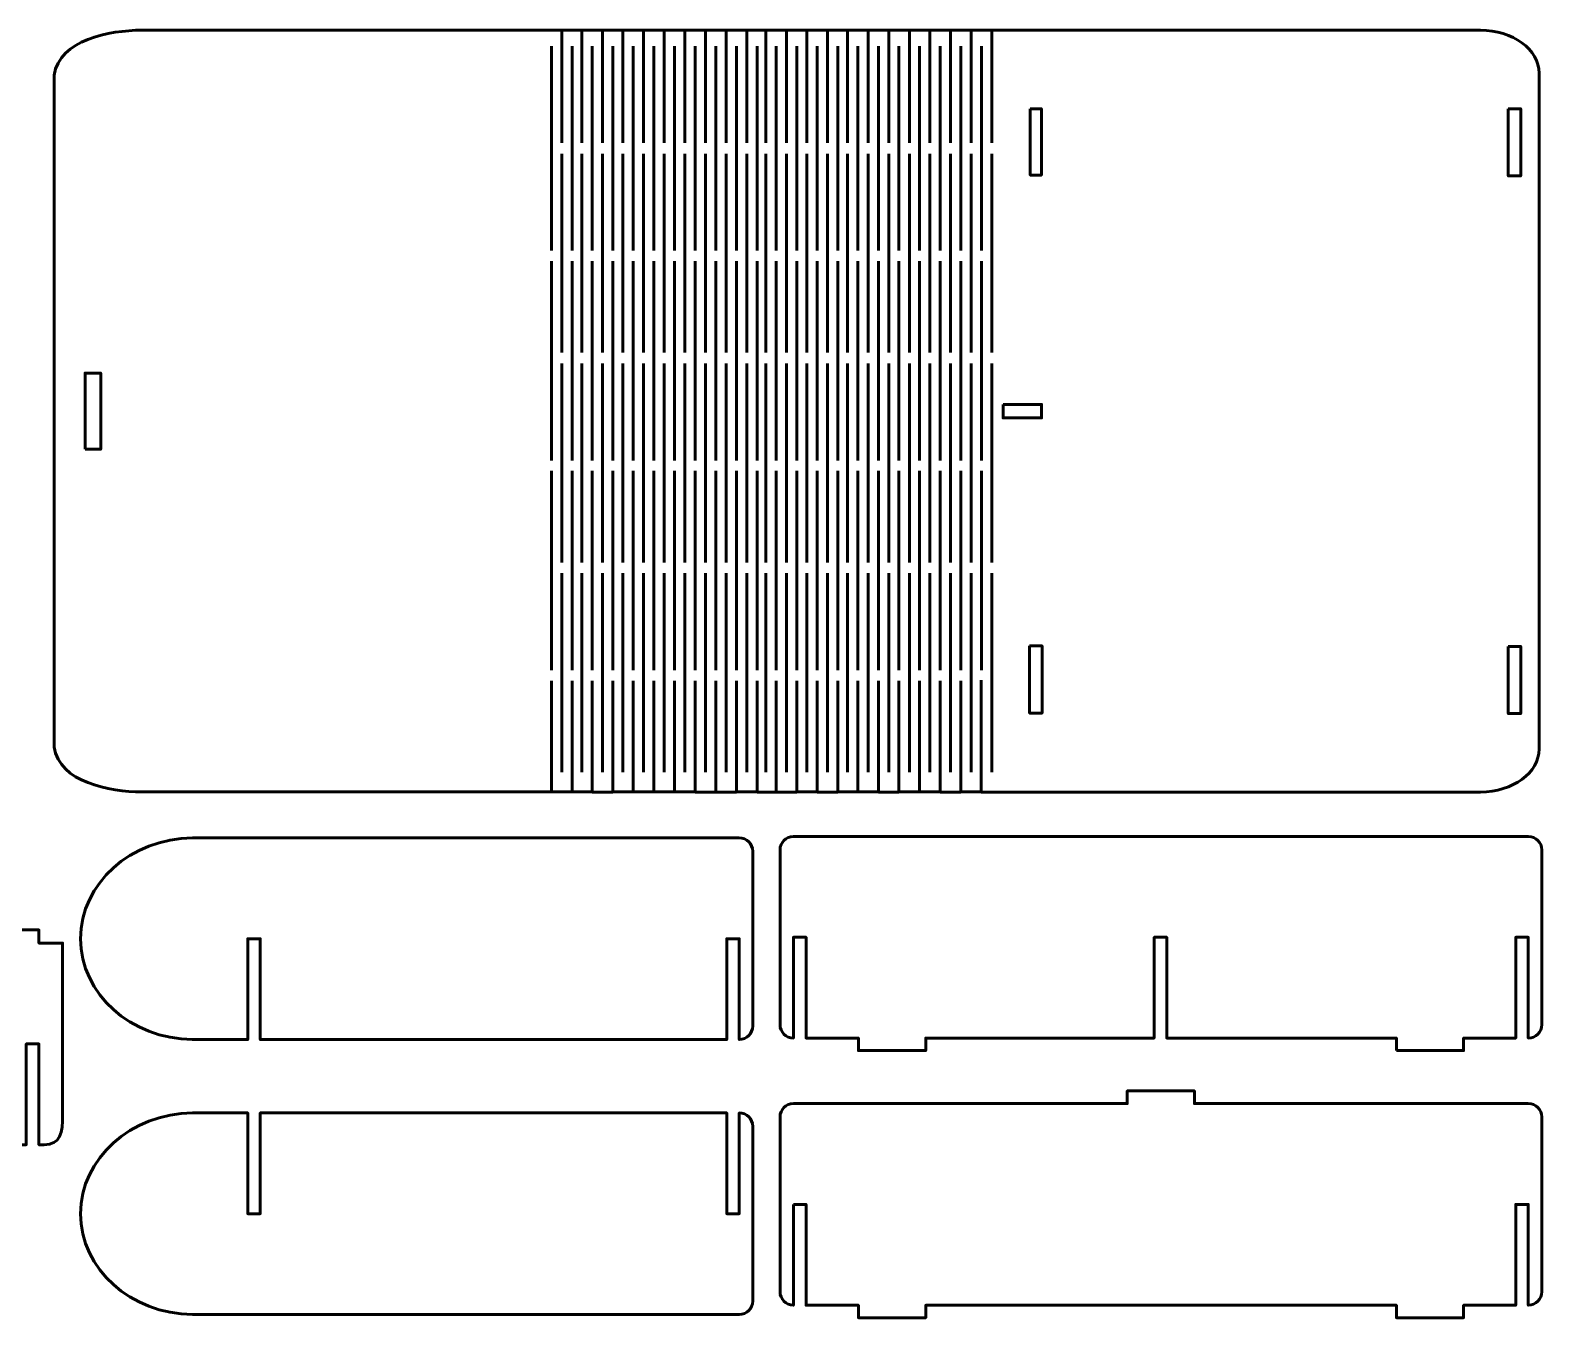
# Model space of a CAD drawing. Header units: millimetres. Extents: x -354 to 179, y -174 to 113.
# Drawn here: x -158.8 to 178.5, y -174.4 to 113 of the extents above; entities that cross this region are included whole.
import ezdxf

# ---------------------------------------------------------------- set-up
doc = ezdxf.new("R2010")
doc.units = ezdxf.units.MM
doc.linetypes.add('K5LT32768', pattern=[0])
doc.layers.add('layer 1', color=7, linetype='Continuous')

msp = doc.modelspace()

# ---------------------------------------------------------------- linework, layer by layer
at = {"layer": 'layer 1', "color": 150, "linetype": 'K5LT32768', "lineweight": 60, "true_color": 0x0080ff}
for p, q in [((-40.19, 112.96), (-40.19, 87.81)), ((-35.75, 112.96), (-35.75, 87.81)), ((-31.15, 112.96), (-31.15, 87.81)), ((-26.55, 112.96), (-26.55, 87.81)), ((-21.95, 112.96), (-21.95, 87.81)), ((-17.34, 112.96), (-17.34, 87.81)), ((-12.74, 112.96), (-12.74, 87.81)), ((-8.14, 112.96), (-8.14, 87.81)), ((-3.54, 112.96), (-3.54, 87.81)), ((1.07, 112.96), (1.07, 87.81)), ((5.31, 112.96), (5.31, 87.81)), ((9.92, 112.96), (9.92, 87.81)), ((14.51, 112.96), (14.51, 87.81)), ((19.12, 112.96), (19.12, 87.81)), ((23.55, 112.96), (23.55, 87.81)), ((28.15, 112.96), (28.15, 87.81)), ((32.75, 112.96), (32.75, 87.81)), ((37.36, 112.96), (37.36, 87.81)), ((41.96, 112.96), (41.96, 87.81)), ((46.56, 112.96), (46.56, 87.81)), ((51.16, 112.96), (51.16, 87.81)), ((55.77, 112.96), (55.77, 87.81)), ((-42.49, 109.41), (-42.49, 63.81)), ((-37.88, 109.41), (-37.88, 63.81)), ((-33.45, 109.41), (-33.45, 63.81)), ((-28.85, 109.41), (-28.85, 63.81)), ((-24.25, 109.41), (-24.25, 63.81)), ((-19.64, 109.41), (-19.64, 63.81)), ((-15.04, 109.41), (-15.04, 63.81)), ((-10.44, 109.41), (-10.44, 63.81)), ((-5.84, 109.41), (-5.84, 63.81)), ((-1.23, 109.41), (-1.23, 63.81)), ((3.37, 109.41), (3.37, 63.81)), ((7.61, 109.41), (7.61, 63.81)), ((12.22, 109.41), (12.22, 63.81)), ((16.81, 109.41), (16.81, 63.81)), ((21.42, 109.41), (21.42, 63.81)), ((25.85, 109.41), (25.85, 63.81)), ((30.45, 109.41), (30.45, 63.81)), ((35.05, 109.41), (35.05, 63.81)), ((39.66, 109.41), (39.66, 63.81)), ((44.26, 109.41), (44.26, 63.81)), ((48.86, 109.41), (48.86, 63.81)), ((53.47, 109.41), (53.47, 63.81)), ((-153.52, 102.95), (-153.52, -47.05)), ((-40.19, 85.41), (-40.19, 41.01)), ((-35.75, 85.41), (-35.75, 41.01)), ((-31.15, 85.41), (-31.15, 41.01)), ((-26.55, 85.41), (-26.55, 41.01)), ((-21.95, 85.41), (-21.95, 41.01)), ((-17.34, 85.41), (-17.34, 41.01)), ((-12.74, 85.41), (-12.74, 41.01)), ((-8.14, 85.41), (-8.14, 41.01)), ((-3.54, 85.41), (-3.54, 41.01)), ((1.07, 85.41), (1.07, 41.01)), ((5.31, 85.41), (5.31, 41.01)), ((9.92, 85.41), (9.92, 41.01)), ((14.51, 85.41), (14.51, 41.01)), ((19.12, 85.41), (19.12, 41.01)), ((23.55, 85.41), (23.55, 41.01)), ((28.15, 85.41), (28.15, 41.01)), ((32.75, 85.41), (32.75, 41.01)), ((37.36, 85.41), (37.36, 41.01)), ((41.96, 85.41), (41.96, 41.01)), ((46.56, 85.41), (46.56, 41.01)), ((51.16, 85.41), (51.16, 41.01)), ((55.77, 85.41), (55.77, 41.01)), ((-42.49, 61.41), (-42.49, 16.94)), ((-37.88, 61.41), (-37.88, 16.94)), ((-33.45, 61.41), (-33.45, 16.94)), ((-28.85, 61.41), (-28.85, 16.94)), ((-24.25, 61.41), (-24.25, 16.94)), ((-19.64, 61.41), (-19.64, 16.94)), ((-15.04, 61.41), (-15.04, 16.94)), ((-10.44, 61.41), (-10.44, 16.94)), ((-5.84, 61.41), (-5.84, 16.94)), ((-1.23, 61.41), (-1.23, 16.94)), ((3.37, 61.41), (3.37, 16.94)), ((7.61, 61.41), (7.61, 16.94)), ((12.22, 61.41), (12.22, 16.94)), ((16.81, 61.41), (16.81, 16.94)), ((21.42, 61.41), (21.42, 16.94)), ((25.85, 61.41), (25.85, 16.94)), ((30.45, 61.41), (30.45, 16.94)), ((35.05, 61.41), (35.05, 16.94)), ((39.66, 61.41), (39.66, 16.94)), ((44.26, 61.41), (44.26, 16.94)), ((48.86, 61.41), (48.86, 16.94)), ((53.47, 61.41), (53.47, 16.94)), ((-40.19, 38.6), (-40.19, -5.8)), ((-35.75, 38.6), (-35.75, -5.8)), ((-31.15, 38.6), (-31.15, -5.8)), ((-26.55, 38.6), (-26.55, -5.8)), ((-21.95, 38.6), (-21.95, -5.8)), ((-17.34, 38.6), (-17.34, -5.8)), ((-12.74, 38.6), (-12.74, -5.8)), ((-8.14, 38.6), (-8.14, -5.8)), ((-3.54, 38.6), (-3.54, -5.8)), ((1.07, 38.6), (1.07, -5.8)), ((5.31, 38.6), (5.31, -5.8)), ((9.92, 38.6), (9.92, -5.8)), ((14.51, 38.6), (14.51, -5.8)), ((19.12, 38.6), (19.12, -5.8)), ((23.55, 38.6), (23.55, -5.8)), ((28.15, 38.6), (28.15, -5.8)), ((32.75, 38.6), (32.75, -5.8)), ((37.36, 38.6), (37.36, -5.8)), ((41.96, 38.6), (41.96, -5.8)), ((46.56, 38.6), (46.56, -5.8)), ((51.16, 38.6), (51.16, -5.8)), ((55.77, 38.6), (55.77, -5.8)), ((-42.49, 14.6), (-42.49, -29.85)), ((-37.88, 14.6), (-37.88, -29.85)), ((-33.45, 14.6), (-33.45, -29.85)), ((-28.85, 14.6), (-28.85, -29.85)), ((-24.25, 14.6), (-24.25, -29.85)), ((-19.64, 14.6), (-19.64, -29.85)), ((-15.04, 14.6), (-15.04, -29.85)), ((-10.44, 14.6), (-10.44, -29.85)), ((-5.84, 14.6), (-5.84, -29.85)), ((-1.23, 14.6), (-1.23, -29.85)), ((3.37, 14.6), (3.37, -29.85)), ((7.61, 14.6), (7.61, -29.85)), ((12.22, 14.6), (12.22, -29.85)), ((16.81, 14.6), (16.81, -29.85)), ((21.42, 14.6), (21.42, -29.85)), ((25.85, 14.6), (25.85, -29.85)), ((30.45, 14.6), (30.45, -29.85)), ((35.05, 14.6), (35.05, -29.85)), ((39.66, 14.6), (39.66, -29.85)), ((44.26, 14.6), (44.26, -29.85)), ((48.86, 14.6), (48.86, -29.85)), ((53.47, 14.6), (53.47, -29.85)), ((-40.19, -8.2), (-40.19, -52.6)), ((-35.75, -8.2), (-35.75, -52.6)), ((-31.15, -8.2), (-31.15, -52.6)), ((-26.55, -8.2), (-26.55, -52.6)), ((-21.95, -8.2), (-21.95, -52.6)), ((-17.34, -8.2), (-17.34, -52.6)), ((-12.74, -8.2), (-12.74, -52.6)), ((-8.14, -8.2), (-8.14, -52.6)), ((-3.54, -8.2), (-3.54, -52.6)), ((1.07, -8.2), (1.07, -52.6)), ((5.31, -8.2), (5.31, -52.6)), ((9.92, -8.2), (9.92, -52.6)), ((14.51, -8.2), (14.51, -52.6)), ((19.12, -8.2), (19.12, -52.6)), ((23.55, -8.2), (23.55, -52.6)), ((28.15, -8.2), (28.15, -52.6)), ((32.75, -8.2), (32.75, -52.6)), ((37.36, -8.2), (37.36, -52.6)), ((41.96, -8.2), (41.96, -52.6)), ((46.56, -8.2), (46.56, -52.6)), ((51.16, -8.2), (51.16, -52.6)), ((55.77, -8.2), (55.77, -52.6)), ((-42.49, -32.2), (-42.49, -57.04)), ((-37.88, -32.2), (-37.88, -57.04)), ((-33.45, -32.2), (-33.45, -57.04)), ((-28.85, -32.2), (-28.85, -57.04)), ((-24.25, -32.2), (-24.25, -57.04)), ((-19.64, -32.2), (-19.64, -57.04)), ((-15.04, -32.2), (-15.04, -57.04)), ((-10.44, -32.2), (-10.44, -57.04)), ((-5.84, -32.2), (-5.84, -57.04)), ((-1.23, -32.2), (-1.23, -57.04)), ((3.37, -32.2), (3.37, -57.04)), ((7.61, -32.2), (7.61, -57.04)), ((12.22, -32.2), (12.22, -57.04)), ((16.81, -32.2), (16.81, -57.04)), ((21.42, -32.2), (21.42, -57.04)), ((25.85, -32.2), (25.85, -57.04)), ((30.45, -32.2), (30.45, -57.04)), ((35.05, -32.2), (35.04, -57.04)), ((39.66, -32.2), (39.66, -57.04)), ((44.26, -32.2), (44.26, -57.04)), ((48.86, -32.2), (48.86, -57.04)), ((53.4, -32.05), (53.4, -57.04)), ((-28.85, -57.04), (-33.45, -57.04)), ((-28.85, -57.01), (-10.44, -57.01)), ((-1.23, -57.04), (-10.44, -57.04)), ((-1.23, -57.01), (3.37, -57.01)), ((12.22, -57.04), (3.37, -57.04)), ((12.22, -57.01), (16.81, -57.01)), ((21.42, -57.04), (16.81, -57.04)), ((21.42, -57.01), (30.45, -57.01)), ((35.04, -57.04), (30.45, -57.04)), ((35.04, -57.01), (44.26, -57.01)), ((48.86, -57.04), (44.26, -57.04)), ((48.86, -57.01), (53.4, -57.01))]:
    msp.add_line(p, q, dxfattribs=at)
for points, knots in [([(-153.52, 102.95), (-153.52, 102.95), (-152.33, 110.79), (-141.18, 112.96), (-133.97, 112.96), (-133.97, 112.96), (164.81, 112.96), (164.81, 112.96), (172.02, 112.96), (177.92, 108.63), (177.92, 103.35), (177.92, 103.35), (177.92, -47.44), (177.92, -47.44), (177.92, -52.72), (172.02, -57.04), (164.81, -57.04), (164.81, -57.04), (113.5, -57.04), (53.4, -57.04)], [0, 0, 0, 0, 0, 0.155899, 0.155899, 0.155899, 0.311798, 0.311798, 0.311798, 0.623595, 0.623595, 0.623595, 0.779494, 0.779494, 0.779494, 0.935393, 0.935393, 0.935393, 1, 1, 1, 1]), ([(64.34, 95.43), (64.34, 95.43), (66.84, 95.43), (66.84, 95.43), (66.84, 80.63), (66.84, 80.63), (64.34, 80.63), (64.34, 80.63), (64.34, 95.43), (64.34, 95.43)], [0, 0, 0, 0, 0.2, 0.2, 0.4, 0.4, 0.6, 0.6, 1, 1, 1, 1]), ([(171.03, 95.43), (171.03, 95.43), (173.83, 95.43), (173.83, 95.43), (173.83, 80.43), (173.83, 80.43), (171.03, 80.43), (171.03, 80.43), (171.03, 95.43), (171.03, 95.43)], [0, 0, 0, 0, 0.2, 0.2, 0.4, 0.4, 0.6, 0.6, 1, 1, 1, 1]), ([(-146.59, 19.46), (-146.59, 19.46), (-146.59, 36.46), (-146.59, 36.46), (-143.09, 36.46), (-143.09, 36.46), (-143.09, 19.46), (-143.09, 19.46), (-146.59, 19.46), (-146.59, 19.46)], [0, 0, 0, 0, 0.2, 0.2, 0.4, 0.4, 0.6, 0.6, 1, 1, 1, 1]), ([(58.27, 29.46), (58.27, 29.46), (66.87, 29.46), (66.87, 29.46), (66.87, 26.46), (66.87, 26.46), (58.27, 26.46), (58.27, 26.46), (58.27, 29.46), (58.27, 29.46)], [0, 0, 0, 0, 0.2, 0.2, 0.4, 0.4, 0.6, 0.6, 1, 1, 1, 1]), ([(64.19, -24.43), (64.19, -24.43), (66.99, -24.43), (66.99, -24.43), (66.99, -39.43), (66.99, -39.43), (64.19, -39.43), (64.19, -39.43), (64.19, -24.43), (64.19, -24.43)], [0, 0, 0, 0, 0.2, 0.2, 0.4, 0.4, 0.6, 0.6, 1, 1, 1, 1]), ([(171.03, -24.54), (171.03, -24.54), (173.83, -24.54), (173.83, -24.54), (173.83, -39.54), (173.83, -39.54), (171.03, -39.54), (171.03, -39.54), (171.03, -24.54), (171.03, -24.54)], [0, 0, 0, 0, 0.2, 0.2, 0.4, 0.4, 0.6, 0.6, 1, 1, 1, 1]), ([(-153.52, -47), (-153.52, -47), (-152.33, -54.85), (-141.18, -57.01), (-133.97, -57.01), (-133.97, -57.01), (-88.73, -57.01), (-33.45, -57.01)], [0, 0, 0, 0, 0, 0.719874, 0.719874, 0.719874, 1, 1, 1, 1]), ([(-122.6, -67.27), (-136.44, -67.43), (-147.6, -77.44), (-147.6, -102.1), (-136.44, -112.11), (-122.6, -112.27), (-122.6, -112.27), (-122.6, -112.27), (-122.6, -112.27), (-122.27, -112.27), (-122.27, -112.27), (-110.3, -112.27), (-110.3, -112.27), (-110.3, -89.77), (-110.3, -89.77), (-107.5, -89.77), (-107.5, -89.77), (-107.5, -112.27), (-107.5, -112.27), (-3.4, -112.27), (-3.4, -112.27), (-3.4, -89.77), (-3.4, -89.77), (-2.04, -89.77), (-2.04, -89.77), (-0.6, -89.77), (-0.6, -89.77), (-0.6, -112.27), (-0.6, -112.27), (1.05, -112.27), (2.4, -110.92), (2.4, -109.27), (2.4, -109.27), (2.4, -70.27), (2.4, -70.27), (2.4, -68.62), (1.05, -67.27), (-0.6, -67.27), (-0.6, -67.27), (-122.27, -67.27), (-122.27, -67.27), (-122.6, -67.27), (-122.6, -67.27), (-122.6, -67.27), (-122.6, -67.27)], [0, 0, 0, 0, 0.055555, 0.055555, 0.111111, 0.111111, 0.111111, 0.166666, 0.166666, 0.222222, 0.222222, 0.277777, 0.277777, 0.333333, 0.333333, 0.388888, 0.388888, 0.444444, 0.444444, 0.499999, 0.499999, 0.555555, 0.555555, 0.61111, 0.61111, 0.666666, 0.666666, 0.722221, 0.722221, 0.722221, 0.777777, 0.777777, 0.777777, 0.833332, 0.833332, 0.833332, 0.888888, 0.888888, 0.888888, 0.944443, 0.944443, 0.999999, 0.999999, 1, 1, 1, 1]), ([(146.05, -114.75), (146.05, -114.75), (146.05, -111.95), (146.05, -111.95), (94.79, -111.95), (94.79, -111.95), (94.8, -89.45), (94.8, -89.45), (92, -89.45), (92, -89.45), (91.99, -111.95), (91.99, -111.95), (41.01, -111.95), (41.01, -111.95), (41.01, -114.75), (41.01, -114.75), (26.01, -114.75), (26.01, -114.75), (26.01, -111.95), (26.01, -111.95), (14.3, -111.95), (14.3, -111.95), (14.3, -89.45), (14.3, -89.45), (11.5, -89.45), (11.5, -89.45), (11.5, -111.95), (11.5, -111.95), (9.85, -111.95), (8.5, -110.6), (8.5, -108.95), (8.5, -108.95), (8.5, -69.95), (8.5, -69.95), (8.5, -68.3), (9.85, -66.95), (11.5, -66.95), (11.5, -66.95), (175.5, -66.95), (175.5, -66.95), (177.15, -66.95), (178.5, -68.3), (178.5, -69.95), (178.5, -69.95), (178.5, -108.95), (178.5, -108.95), (178.5, -110.6), (177.15, -111.95), (175.5, -111.95), (175.5, -111.95), (175.5, -89.45), (175.5, -89.45), (172.7, -89.45), (172.7, -89.45), (172.7, -111.95), (172.7, -111.95), (161.05, -111.95), (161.05, -111.95), (161.05, -114.75), (161.05, -114.75), (146.05, -114.75), (146.05, -114.75)], [0, 0, 0, 0, 0.037037, 0.037037, 0.074074, 0.074074, 0.111111, 0.111111, 0.148148, 0.148148, 0.185185, 0.185185, 0.222222, 0.222222, 0.259259, 0.259259, 0.296296, 0.296296, 0.333333, 0.333333, 0.37037, 0.37037, 0.407407, 0.407407, 0.444444, 0.444444, 0.481481, 0.481481, 0.481481, 0.518519, 0.518519, 0.518519, 0.555556, 0.555556, 0.555556, 0.592593, 0.592593, 0.592593, 0.62963, 0.62963, 0.62963, 0.666667, 0.666667, 0.666667, 0.703704, 0.703704, 0.703704, 0.740741, 0.740741, 0.740741, 0.777778, 0.777778, 0.814815, 0.814815, 0.851852, 0.851852, 0.888889, 0.888889, 0.925926, 0.925926, 1, 1, 1, 1]), ([(-172.01, -90.76), (-185.85, -90.92), (-197.01, -100.93), (-197.01, -125.59), (-185.85, -135.6), (-172.01, -135.75), (-172.01, -135.75), (-172.01, -135.76), (-172.01, -135.76), (-171.68, -135.76), (-171.68, -135.76), (-159.72, -135.76), (-159.72, -135.76), (-159.72, -113.26), (-159.72, -113.26), (-156.92, -113.26), (-156.92, -113.26), (-156.92, -135.76), (-156.92, -135.76), (-155.76, -135.76), (-155.76, -135.76), (-152.08, -135.76), (-151.61, -133.12), (-151.61, -129.05), (-151.61, -129.05), (-151.61, -90.76), (-151.61, -90.76), (-152.97, -90.76), (-154.61, -90.76), (-154.61, -90.76), (-156.92, -90.76), (-156.92, -90.76), (-156.92, -87.82), (-156.92, -87.82), (-165.42, -87.81), (-165.42, -87.81), (-165.42, -90.76), (-165.42, -90.76), (-171.68, -90.76), (-171.68, -90.76), (-172.01, -90.76), (-172.01, -90.76), (-172.01, -90.76), (-172.01, -90.76)], [0, 0, 0, 0, 0.05, 0.05, 0.1, 0.1, 0.1, 0.15, 0.15, 0.2, 0.2, 0.25, 0.25, 0.3, 0.3, 0.35, 0.35, 0.4, 0.4, 0.45, 0.45, 0.45, 0.5, 0.5, 0.5, 0.55, 0.55, 0.6, 0.6, 0.6, 0.65, 0.65, 0.7, 0.7, 0.75, 0.75, 0.8, 0.8, 0.85, 0.85, 0.9, 0.9, 1, 1, 1, 1]), ([(11.5, -149.06), (11.5, -149.06), (14.3, -149.06), (14.3, -149.06), (14.3, -171.56), (14.3, -171.56), (26.01, -171.56), (26.01, -171.56), (26.01, -174.36), (26.01, -174.36), (41.01, -174.36), (41.01, -174.36), (41.01, -171.56), (41.01, -171.56), (146.05, -171.56), (146.05, -171.56), (146.05, -174.36), (146.05, -174.36), (161.05, -174.36), (161.05, -174.36), (161.05, -171.56), (161.05, -171.56), (172.7, -171.56), (172.7, -171.56), (172.7, -149.06), (172.7, -149.06), (175.5, -149.06), (175.5, -149.06), (175.5, -171.56), (175.5, -171.56), (175.5, -171.56), (175.5, -171.56), (177.15, -171.56), (178.5, -170.21), (178.5, -168.56), (178.5, -168.56), (178.5, -129.56), (178.5, -129.56), (178.5, -127.91), (177.15, -126.56), (175.5, -126.56), (175.5, -126.56), (101, -126.56), (101, -126.56), (101, -123.76), (101, -123.76), (86, -123.76), (86, -123.76), (86, -126.56), (86, -126.56), (11.5, -126.56), (11.5, -126.56), (9.85, -126.56), (8.5, -127.91), (8.5, -129.56), (8.5, -129.56), (8.5, -168.56), (8.5, -168.56), (8.5, -170.21), (9.85, -171.56), (11.5, -171.56), (11.5, -171.56), (11.5, -149.06), (11.5, -149.06)], [0, 0, 0, 0, 0.035714, 0.035714, 0.071429, 0.071429, 0.107143, 0.107143, 0.142857, 0.142857, 0.178571, 0.178571, 0.214286, 0.214286, 0.25, 0.25, 0.285714, 0.285714, 0.321429, 0.321429, 0.357143, 0.357143, 0.392857, 0.392857, 0.428571, 0.428571, 0.464286, 0.464286, 0.5, 0.5, 0.535714, 0.535714, 0.535714, 0.571429, 0.571429, 0.571429, 0.607143, 0.607143, 0.607143, 0.642857, 0.642857, 0.642857, 0.678571, 0.678571, 0.714286, 0.714286, 0.75, 0.75, 0.785714, 0.785714, 0.821429, 0.821429, 0.821429, 0.857143, 0.857143, 0.857143, 0.892857, 0.892857, 0.892857, 0.928571, 0.928571, 0.928571, 1, 1, 1, 1]), ([(-122.6, -173.65), (-136.44, -173.49), (-147.6, -163.48), (-147.6, -138.82), (-136.44, -128.81), (-122.6, -128.66), (-122.6, -128.66), (-122.6, -128.65), (-122.6, -128.65), (-122.27, -128.65), (-122.27, -128.65), (-110.3, -128.65), (-110.3, -128.65), (-110.3, -151.15), (-110.3, -151.15), (-107.5, -151.15), (-107.5, -151.15), (-107.5, -128.65), (-107.5, -128.65), (-3.4, -128.65), (-3.4, -128.65), (-3.4, -151.15), (-3.4, -151.15), (-2.04, -151.15), (-2.04, -151.15), (-0.6, -151.15), (-0.6, -151.15), (-0.6, -128.65), (-0.6, -128.65), (1.05, -128.65), (2.4, -130), (2.4, -131.65), (2.4, -131.65), (2.4, -170.65), (2.4, -170.65), (2.4, -172.3), (1.05, -173.65), (-0.6, -173.65), (-0.6, -173.65), (-122.27, -173.65), (-122.27, -173.65), (-122.6, -173.65), (-122.6, -173.65), (-122.6, -173.65), (-122.6, -173.65)], [0, 0, 0, 0, 0.05, 0.05, 0.1, 0.1, 0.1, 0.15, 0.15, 0.2, 0.2, 0.25, 0.25, 0.3, 0.3, 0.35, 0.35, 0.4, 0.4, 0.45, 0.45, 0.5, 0.5, 0.55, 0.55, 0.6, 0.6, 0.65, 0.65, 0.65, 0.7, 0.7, 0.7, 0.75, 0.75, 0.75, 0.8, 0.8, 0.8, 0.85, 0.85, 0.9, 0.9, 1, 1, 1, 1])]:
    msp.add_open_spline(points, degree=3, knots=knots, dxfattribs=at)

doc.saveas('drawing.dxf')
